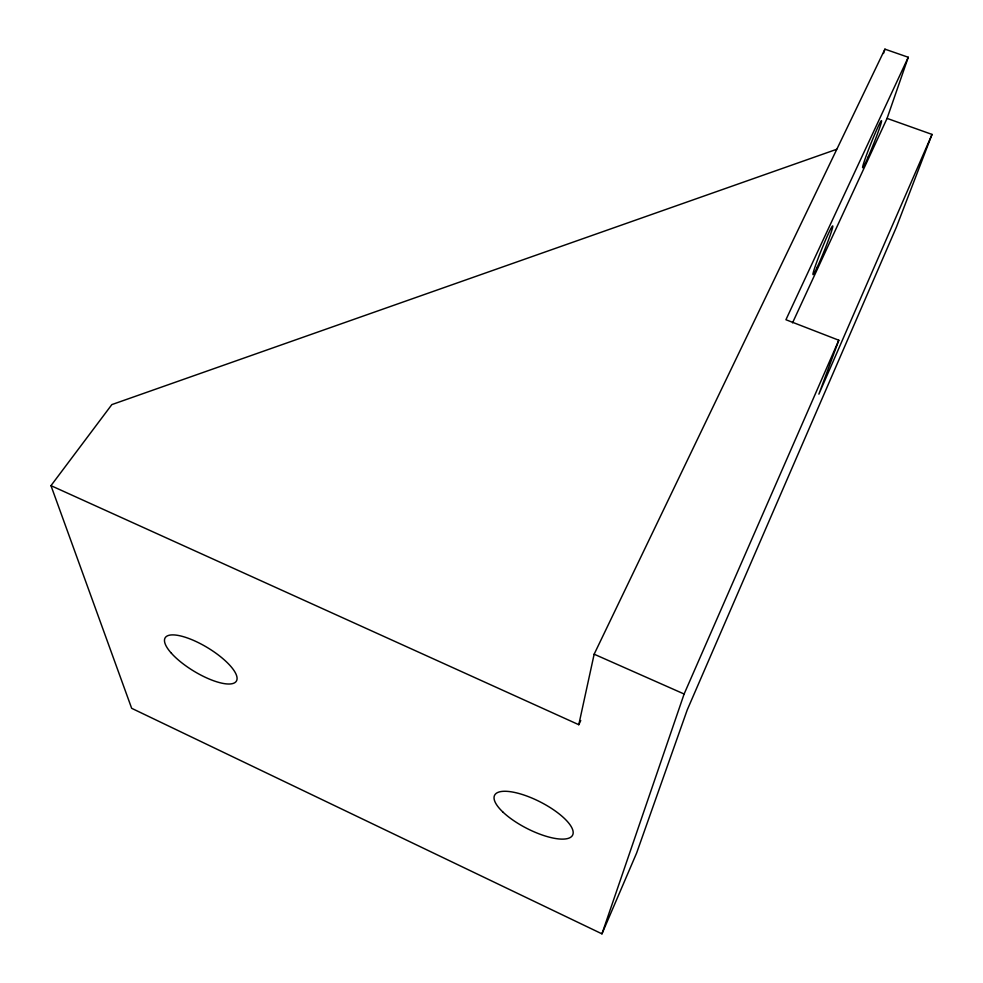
<?xml version="1.0" encoding="UTF-8"?>
<svg xmlns="http://www.w3.org/2000/svg" width="983" height="983" viewBox="0 0 983 983"><rect width="100%" height="100%" fill="white"/><g stroke="black" fill="none" stroke-linecap="round" stroke-linejoin="round"><path stroke-width="1.47" d="M836.668 149.305L111.841 404.603L50.981 485.651L578.79 724.704L594.15 654.199L884.933 49.15L908.267 57.26L887.071 118.39L792.531 322.854M883.496 53.487L884.933 49.15M50.981 485.651L131.661 708.301L601.952 933.85L684.119 694.01L838.806 340.229L785.933 319.733L908.267 57.26M838.806 340.229L818.876 394.158L932.019 134.413L887.071 118.39M932.019 134.413L896.349 227.27L687.228 709.923L636.603 853.072L601.952 933.85M578.79 724.704L580.756 720.539M594.15 654.199L684.119 694.01M503.173 812.302A43.805 14.831 27.1 0 0 570.754 837.197A43.805 14.831 27.1 0 0 526.937 796.083A43.805 14.831 27.1 0 0 503.173 812.302M171.423 653.277A41.667 13.578 31.3 0 0 233.954 683.124A41.667 13.578 31.3 0 0 196.944 641.948A41.667 13.578 31.3 0 0 171.423 653.277M868.235 156.838A25.251 1.315 -68.2 0 0 881.53 120.688A25.251 1.315 -68.2 0 0 866.588 154.798A25.251 1.315 -68.2 0 0 868.235 156.838M817.242 267.155A26.246 1.487 -68 0 0 832.785 226.606A26.246 1.487 -68 0 0 818.679 256.882A26.246 1.487 -68 0 0 817.242 267.155"/></g></svg>
